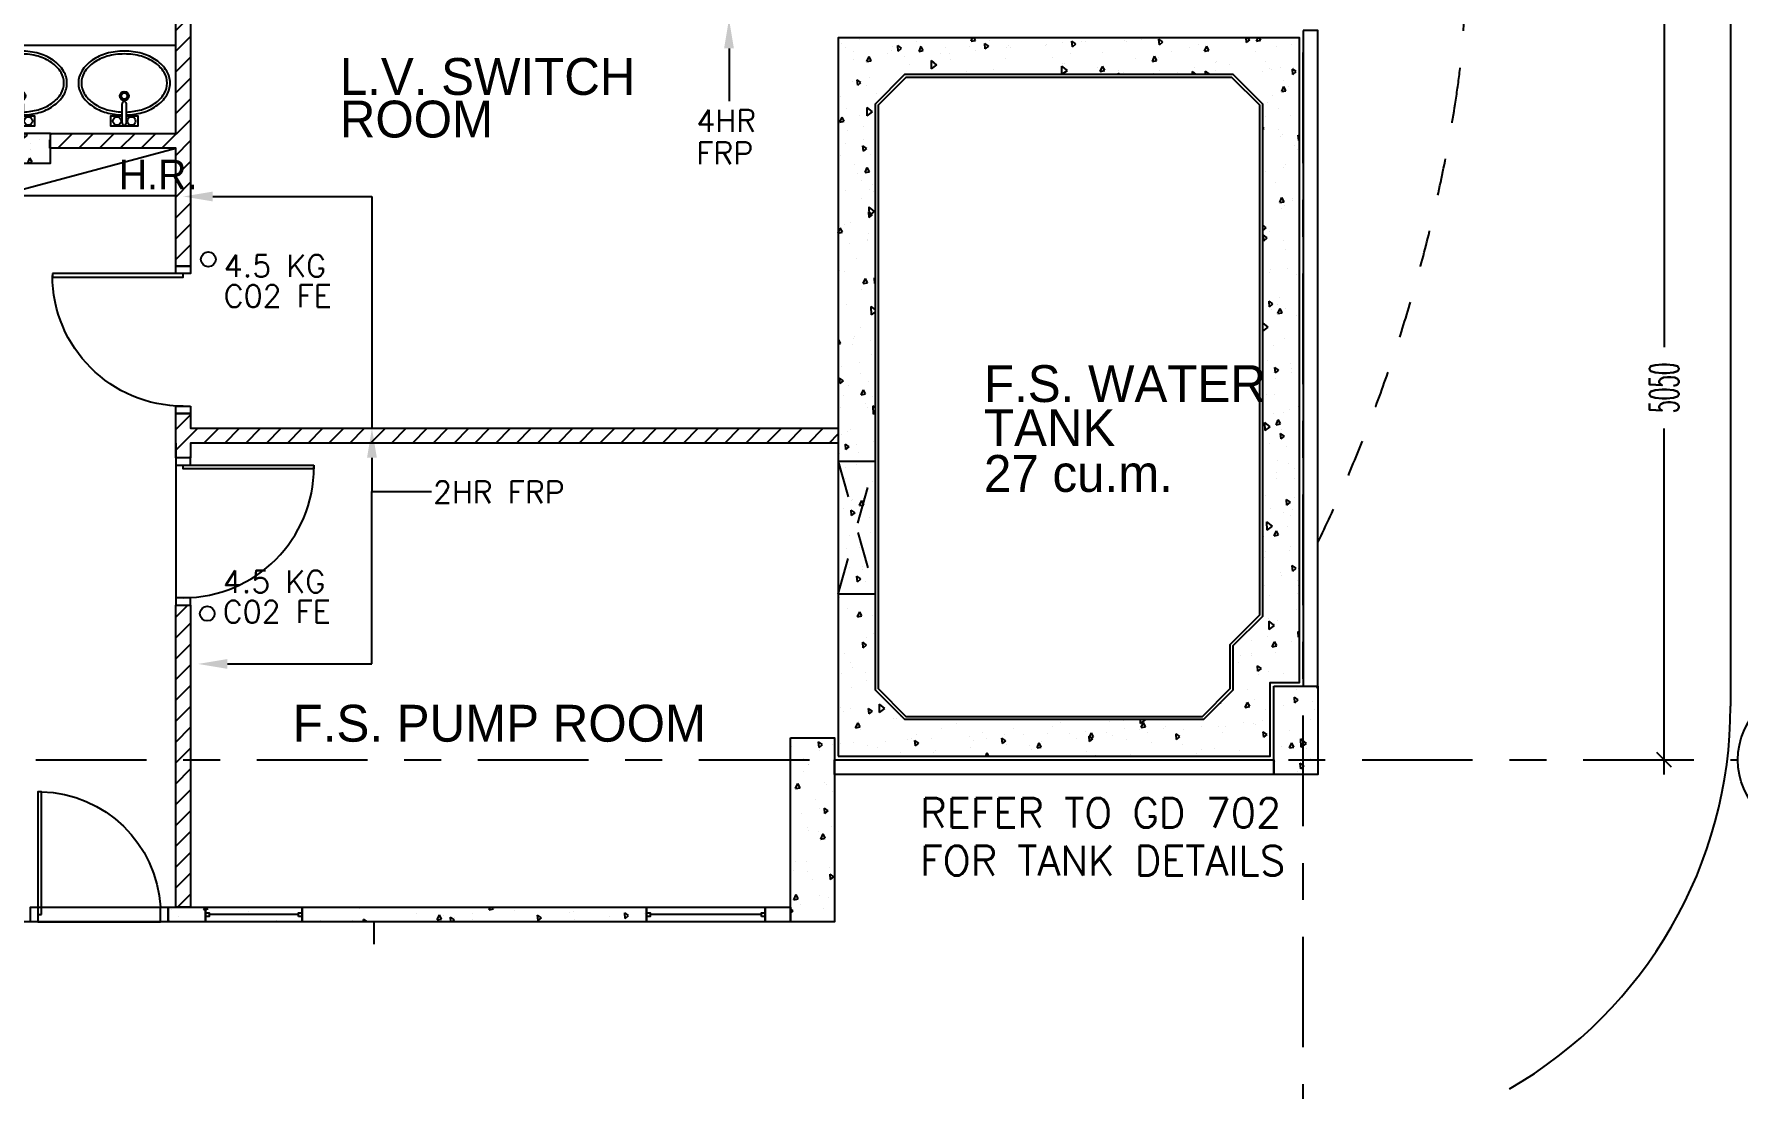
# Model space of a CAD drawing. Extents: x -15993 to 86771, y -21965 to 41866.
# Drawn here: x 62688 to 74250, y -8283 to -1125 of the extents above; entities that cross this region are included whole.
import ezdxf

# ---------------------------------------------------------------- set-up
doc = ezdxf.new("R2010")
doc.units = 0
doc.header["$LTSCALE"] = 100
doc.header["$MEASUREMENT"] = 0
doc.header["$PDMODE"] = 3
doc.header["$PDSIZE"] = -5
for name, pattern in [('HIDDEN', [5, 2.5, -2.5]), ('HIDDEN2', [2.5, 1.25, -1.25]), ('X030--AG$0$CENTER', [15, 7.5, -2.5, 2.5, -2.5])]:
    doc.linetypes.add(name, pattern=pattern)
doc.layers.get('0').update_dxf_attribs({"color": 8, "linetype": 'CONTINUOUS'})
doc.layers.get('DEFPOINTS').update_dxf_attribs({"color": 8, "linetype": 'CONTINUOUS'})
for name, color, linetype in [('000-H', 8, 'CONTINUOUS'), ('010-T', 8, 'CONTINUOUS'), ('030--', 8, 'CONTINUOUS'), ('200-T', 8, 'CONTINUOUS'), ('210--', 8, 'CONTINUOUS'), ('220--', 8, 'CONTINUOUS'), ('240--', 8, 'CONTINUOUS'), ('280--', 8, 'CONTINUOUS'), ('310--', 8, 'CONTINUOUS'), ('320--', 8, 'CONTINUOUS'), ('430-B', 8, 'CONTINUOUS'), ('570--', 8, 'HIDDEN2'), ('680--', 8, 'CONTINUOUS'), ('680-T', 8, 'CONTINUOUS'), ('950--', 8, 'CONTINUOUS'), ('X030--AG$0$000-D', 8, 'CONTINUOUS'), ('X030--AG$0$030--', 8, 'CONTINUOUS'), ('XG740-A2$0$000-H', 8, 'CONTINUOUS'), ('XG740-A2$0$220--', 8, 'CONTINUOUS'), ('XG740-A2$0$280--', 8, 'CONTINUOUS'), ('XG740-A2$0$680--', 8, 'CONTINUOUS'), ('XG740-A2$0$740--', 8, 'CONTINUOUS')]:
    doc.layers.add(name, color=color, linetype=linetype)
doc.styles.add('HELV', font='hvl____.pfb')
doc.styles.add('ROMANS', font='ROMANS.shx')
doc.styles.add('ROMANS_5', font='romans.shx', dxfattribs={"width": 0.5})
doc.styles.add('XG740-A2$0$HELV', font='hvl____.pfb')
doc.dimstyles.new('100', dxfattribs={"dimscale": 100, "dimtxt": 2, "dimasz": 0, "dimexe": 1, "dimexo": 5, "dimgap": 1, "dimtad": 0, "dimrnd": 1, "dimdsep": 46, "dimtxsty": 'ROMANS_5', "dimtsz": 0.5, "dimcen": 1, "dimdle": 1, "dimadec": 0, "dimazin": 0, "dimtfac": 1, "dimtix": 1, "dimtofl": 0, "dimtmove": 2, "dimatfit": 3, "dimfxl": 1, "dimtolj": 1, "dimarcsym": 0})

# ---------------------------------------------------------------- blocks, each defined once
blk = doc.blocks.new('*X251')
at = {"color": 0}
for p, q in [((67828, -5960), (67828, -5960)), ((68015, -5966), (68011, -5928)), ((68038, -5946), (68011, -5928)), ((68015, -5966), (68038, -5946)), ((68021, -5984), (68021, -5984)), ((68106, -5947), (68106, -5947)), ((67909, -6128), (67909, -6128)), ((67912, -6041), (67912, -6041)), ((67941, -6082), (67941, -6082)), ((67944, -6084), (67944, -6084)), ((67856, -6245), (67871, -6211)), ((67856, -6245), (67886, -6239)), ((67886, -6240), (67871, -6211)), ((68055, -6204), (68055, -6204)), ((68067, -6216), (68067, -6216)), ((67990, -6316), (67990, -6316)), ((68108, -6266), (68108, -6266)), ((67898, -6414), (67898, -6414)), ((68021, -6377), (68021, -6377)), ((68054, -6414), (68051, -6377)), ((68077, -6395), (68051, -6377)), ((68054, -6414), (68077, -6395)), ((68114, -6448), (68114, -6448)), ((67824, -6558), (67824, -6558)), ((67938, -6508), (67938, -6508)), ((67946, -6531), (67946, -6531)), ((68011, -6536), (68011, -6536)), ((68027, -6588), (68042, -6553)), ((68027, -6588), (68056, -6582)), ((68037, -6549), (68037, -6549)), ((68056, -6582), (68042, -6553)), ((68100, -6501), (68100, -6501)), ((67843, -6801), (67843, -6801)), ((67855, -6737), (67855, -6737)), ((67929, -6742), (67929, -6742)), ((67934, -6808), (67934, -6808)), ((68083, -6781), (68083, -6781)), ((67968, -6859), (67968, -6859)), ((68093, -6862), (68090, -6825)), ((68116, -6843), (68090, -6825)), ((68093, -6862), (68116, -6843)), ((67843, -6999), (67859, -6964)), ((67843, -6999), (67873, -6993)), ((67873, -6993), (67859, -6964)), ((67889, -7034), (67889, -7034)), ((68017, -6973), (68017, -6973)), ((68082, -6981), (68082, -6981)), ((67840, -7074), (67820, -7060)), ((67820, -7091), (67840, -7074)), ((68046, -7057), (68046, -7057))]:
    blk.add_line(p, q, dxfattribs=at)
blk = doc.blocks.new('*X252')
at = {"color": 0}
for p, q in [((71236, -5662), (71236, -5662)), ((71244, -5662), (71241, -5624)), ((71267, -5642), (71241, -5624)), ((71244, -5662), (71267, -5642)), ((71257, -5575), (71257, -5575)), ((71364, -5651), (71364, -5651)), ((71390, -5558), (71394, -5550)), ((71390, -5558), (71400, -5556)), ((71167, -5680), (71167, -5680)), ((71351, -5776), (71351, -5776)), ((71380, -5707), (71380, -5707)), ((71208, -5852), (71208, -5852)), ((71303, -5807), (71303, -5807)), ((71155, -5957), (71155, -5957)), ((71207, -5969), (71222, -5935)), ((71207, -5969), (71236, -5964)), ((71236, -5964), (71222, -5935)), ((71286, -5964), (71285, -5908)), ((71323, -5938), (71285, -5908)), ((71286, -5964), (71323, -5938)), ((71321, -5974), (71321, -5974)), ((71109, -6060), (71109, -6060)), ((71284, -6110), (71280, -6073)), ((71307, -6091), (71280, -6073)), ((71284, -6110), (71307, -6091)), ((71350, -6040), (71350, -6040)), ((71261, -6129), (71261, -6129))]:
    blk.add_line(p, q, dxfattribs=at)
blk = doc.blocks.new('*X253')
at = {"color": 0}
for p, q in [((59442, -1810), (59442, -1810)), ((59476, -1866), (59492, -1832)), ((59506, -1860), (59492, -1832)), ((59530, -1814), (59530, -1814)), ((59826, -1843), (59826, -1843)), ((60055, -1834), (60055, -1834)), ((60478, -1802), (60478, -1802)), ((60745, -1818), (60745, -1818)), ((60848, -1874), (60845, -1837)), ((60871, -1855), (60845, -1837)), ((60853, -1848), (60853, -1848)), ((60862, -1836), (60862, -1836)), ((61025, -1824), (61024, -1800)), ((61025, -1824), (61058, -1800)), ((61333, -1808), (61333, -1808)), ((61414, -1865), (61429, -1830)), ((61443, -1859), (61429, -1831)), ((61439, -1859), (61436, -1822)), ((61462, -1840), (61436, -1822)), ((61439, -1859), (61462, -1840)), ((61862, -1845), (61862, -1845)), ((61899, -1828), (61899, -1828)), ((61910, -1861), (61909, -1805)), ((61947, -1835), (61909, -1805)), ((61910, -1861), (61947, -1835)), ((61976, -1850), (61976, -1850)), ((62030, -1845), (62027, -1808)), ((62053, -1826), (62027, -1808)), ((62030, -1845), (62053, -1826)), ((62065, -1848), (62065, -1848)), ((62216, -1829), (62216, -1829)), ((62228, -1841), (62228, -1841)), ((62456, -1810), (62456, -1810)), ((62486, -1829), (62486, -1829)), ((62621, -1830), (62618, -1800)), ((62621, -1830), (62644, -1811)), ((62644, -1811), (62627, -1800)), ((62673, -1802), (62673, -1802)), ((62796, -1899), (62795, -1842)), ((62800, -1847), (62795, -1842)), ((59476, -1866), (59506, -1860)), ((59555, -1932), (59555, -1932)), ((59667, -1903), (59663, -1866)), ((59690, -1884), (59663, -1866)), ((59667, -1903), (59690, -1884)), ((59701, -1951), (59701, -1951)), ((59863, -1944), (59863, -1944)), ((59894, -1926), (59894, -1926)), ((59933, -1861), (59933, -1861)), ((59939, -1965), (59939, -1965)), ((60122, -1933), (60122, -1933)), ((60209, -1881), (60209, -1881)), ((60239, -1930), (60239, -1930)), ((60258, -1888), (60254, -1851)), ((60280, -1869), (60254, -1851)), ((60258, -1888), (60280, -1869)), ((60373, -1887), (60373, -1887)), ((60489, -1917), (60489, -1917)), ((60592, -1924), (60592, -1924)), ((60651, -1909), (60651, -1909)), ((60777, -1948), (60777, -1948)), ((60848, -1874), (60871, -1855)), ((60910, -1898), (60910, -1898)), ((60976, -1958), (60976, -1958)), ((61016, -1928), (61016, -1928)), ((61051, -1888), (61051, -1888)), ((61060, -1933), (61075, -1899)), ((61060, -1933), (61090, -1928)), ((61090, -1928), (61075, -1899)), ((61246, -1873), (61246, -1873)), ((61256, -1908), (61256, -1908)), ((61277, -1882), (61277, -1882)), ((61359, -1956), (61359, -1956)), ((61414, -1865), (61443, -1859)), ((61439, -1875), (61439, -1875)), ((61481, -1929), (61481, -1929)), ((61496, -1889), (61496, -1889)), ((61628, -1916), (61628, -1916)), ((61698, -1864), (61698, -1864)), ((61736, -1869), (61736, -1869)), ((62012, -1950), (62012, -1950)), ((62170, -1914), (62170, -1914)), ((62282, -1865), (62282, -1865)), ((62293, -1887), (62293, -1887)), ((62340, -1962), (62340, -1962)), ((62665, -1908), (62665, -1908)), ((62796, -1899), (62800, -1896)), ((59414, -1966), (59414, -1966)), ((59428, -1973), (59428, -1973)), ((60297, -1987), (60297, -1987)), ((60536, -1968), (60536, -1968)), ((60548, -1999), (60548, -1999)), ((60670, -1972), (60670, -1972)), ((60708, -2000), (60722, -1968)), ((60718, -2000), (60736, -1996)), ((60736, -1996), (60722, -1968)), ((61359, -1995), (61359, -1995)), ((62396, -1987), (62396, -1987)), ((62477, -1983), (62477, -1983)), ((62645, -2000), (62659, -1967)), ((62650, -2000), (62674, -1995)), ((62674, -1995), (62659, -1967))]:
    blk.add_line(p, q, dxfattribs=at)
blk = doc.blocks.new('*X417')
at = {"color": 0}
for p, q in [((63840, -7068), (63848, -7050)), ((63869, -7062), (63863, -7050)), ((63988, -7051), (63988, -7051)), ((65230, -7052), (65230, -7052)), ((65777, -7067), (65784, -7050)), ((65806, -7061), (65801, -7050)), ((65935, -7051), (65935, -7051)), ((66472, -7051), (66472, -7051)), ((63593, -7146), (63593, -7146)), ((63608, -7138), (63608, -7138)), ((63621, -7067), (63621, -7067)), ((63666, -7115), (63666, -7115)), ((63840, -7068), (63869, -7062)), ((63862, -7067), (63862, -7067)), ((63906, -7095), (63906, -7095)), ((64146, -7076), (64146, -7076)), ((64246, -7101), (64246, -7101)), ((64333, -7150), (64333, -7147)), ((64337, -7150), (64333, -7147)), ((64386, -7055), (64386, -7055)), ((64419, -7095), (64419, -7095)), ((64629, -7138), (64629, -7138)), ((64850, -7137), (64850, -7137)), ((64899, -7059), (64899, -7059)), ((64925, -7150), (64923, -7133)), ((64949, -7150), (64923, -7133)), ((64989, -7148), (64989, -7148)), ((65283, -7093), (65283, -7093)), ((65424, -7135), (65439, -7101)), ((65424, -7135), (65453, -7130)), ((65453, -7130), (65439, -7101)), ((65469, -7109), (65469, -7109)), ((65517, -7150), (65514, -7118)), ((65540, -7136), (65514, -7118)), ((65524, -7150), (65541, -7136)), ((65539, -7121), (65539, -7121)), ((65661, -7094), (65661, -7094)), ((65666, -7131), (65666, -7131)), ((65777, -7067), (65806, -7061)), ((65949, -7069), (65949, -7069)), ((66108, -7141), (66105, -7104)), ((66131, -7122), (66105, -7104)), ((66108, -7141), (66131, -7122)), ((66319, -7085), (66319, -7085)), ((66350, -7078), (66350, -7078)), ((66352, -7130), (66352, -7130)), ((66591, -7111), (66591, -7111)), ((66656, -7147), (66656, -7147)), ((66699, -7126), (66696, -7089)), ((66722, -7107), (66696, -7089)), ((66699, -7126), (66722, -7107)), ((66703, -7123), (66703, -7123)), ((66832, -7090), (66832, -7090))]:
    blk.add_line(p, q, dxfattribs=at)
blk = doc.blocks.new('D-934')
at = {"color": 0}
for points in [[(-884, 100), (-934, 100), (-934, 0), (-884, 0)], [(-859, 50), (-859, -784), (-884, -784), (-884, 50)], [(0, 100), (-50, 100), (-50, 0), (0, 0)]]:
    blk.add_lwpolyline(points, close=True, dxfattribs=at)
blk.add_arc((-883, 50), 834, 271.616, 356.5858, dxfattribs=at)
blk = doc.blocks.new('D1-1000')
at = {"color": 0}
for points in [[(50, 937.5), (75, 937.5), (75, 50), (50, 50)], [(0, 0), (50, 0), (50, 100), (0, 100)], [(950, 0), (1000, 0), (1000, 100), (950, 100)]]:
    blk.add_lwpolyline(points, close=True, dxfattribs=at)
blk.add_arc((62.5, 50), 887.5, 0, 90, dxfattribs=at)
blk = doc.blocks.new('*X554')
at = {"color": 0}
for p, q in [((69046, -1174), (69057, -1150)), ((69076, -1168), (69067, -1150)), ((70915, -1183), (70913, -1150)), ((70938, -1163), (70919, -1150)), ((70983, -1173), (70994, -1150)), ((71013, -1167), (71004, -1150)), ((71243, -1151), (71243, -1151)), ((68170, -1189), (68170, -1189)), ((68194, -1214), (68194, -1214)), ((68250, -1246), (68250, -1246)), ((68292, -1162), (68292, -1162)), ((68476, -1258), (68476, -1258)), ((68509, -1235), (68509, -1235)), ((68516, -1212), (68516, -1212)), ((68552, -1241), (68549, -1203)), ((68575, -1221), (68549, -1203)), ((68552, -1241), (68575, -1221)), ((68674, -1175), (68674, -1175)), ((68693, -1243), (68708, -1208)), ((68693, -1243), (68722, -1237)), ((68722, -1237), (68708, -1209)), ((68836, -1255), (68836, -1255)), ((68876, -1219), (68876, -1219)), ((68899, -1255), (68899, -1255)), ((69038, -1212), (69038, -1212)), ((69046, -1174), (69076, -1168)), ((69077, -1235), (69077, -1235)), ((69143, -1226), (69140, -1189)), ((69166, -1207), (69140, -1189)), ((69143, -1226), (69166, -1207)), ((69170, -1167), (69170, -1167)), ((69288, -1215), (69288, -1215)), ((69297, -1200), (69297, -1200)), ((69316, -1216), (69316, -1216)), ((69553, -1205), (69553, -1205)), ((69556, -1196), (69556, -1196)), ((69664, -1184), (69664, -1184)), ((69718, -1257), (69718, -1257)), ((69734, -1212), (69731, -1174)), ((69757, -1192), (69731, -1174)), ((69734, -1212), (69757, -1192)), ((69796, -1177), (69796, -1177)), ((69826, -1177), (69826, -1177)), ((69936, -1247), (69936, -1247)), ((70036, -1156), (70036, -1156)), ((70085, -1166), (70085, -1166)), ((70099, -1172), (70099, -1172)), ((70206, -1159), (70206, -1159)), ((70325, -1197), (70321, -1160)), ((70348, -1178), (70321, -1160)), ((70325, -1197), (70348, -1178)), ((70408, -1241), (70408, -1241)), ((70530, -1214), (70530, -1214)), ((70590, -1197), (70590, -1197)), ((70630, -1242), (70645, -1207)), ((70630, -1242), (70660, -1236)), ((70640, -1249), (70640, -1249)), ((70660, -1236), (70645, -1207)), ((70915, -1183), (70938, -1163)), ((70973, -1240), (70973, -1240)), ((70983, -1173), (71013, -1167)), ((71119, -1210), (71119, -1210)), ((71219, -1199), (71219, -1199)), ((68246, -1297), (68246, -1297)), ((68339, -1311), (68355, -1277)), ((68339, -1311), (68369, -1306)), ((68369, -1306), (68355, -1277)), ((68356, -1295), (68356, -1295)), ((68597, -1275), (68597, -1275)), ((68630, -1334), (68630, -1334)), ((68778, -1361), (68777, -1305)), ((68814, -1335), (68777, -1305)), ((68778, -1361), (68814, -1334)), ((68785, -1327), (68785, -1327)), ((68907, -1300), (68907, -1300)), ((69013, -1377), (69013, -1377)), ((69200, -1368), (69200, -1368)), ((69283, -1289), (69283, -1289)), ((69596, -1284), (69596, -1284)), ((69663, -1398), (69662, -1342)), ((69700, -1372), (69662, -1342)), ((69663, -1398), (69700, -1372)), ((69667, -1327), (69667, -1327)), ((69680, -1328), (69680, -1328)), ((69902, -1353), (69902, -1353)), ((69923, -1379), (69939, -1345)), ((69923, -1379), (69953, -1373)), ((69953, -1373), (69939, -1345)), ((70049, -1369), (70049, -1369)), ((70160, -1289), (70160, -1289)), ((70277, -1310), (70292, -1276)), ((70277, -1310), (70306, -1305)), ((70306, -1305), (70292, -1276)), ((70320, -1281), (70320, -1281)), ((70322, -1370), (70322, -1370)), ((70444, -1384), (70444, -1384)), ((70548, -1400), (70548, -1379)), ((70574, -1400), (70548, -1379)), ((70563, -1349), (70563, -1349)), ((70638, -1400), (70636, -1377)), ((70663, -1395), (70636, -1377)), ((70703, -1319), (70703, -1319)), ((70703, -1373), (70703, -1373)), ((70714, -1311), (70714, -1311)), ((70802, -1330), (70802, -1330)), ((71022, -1379), (71022, -1379)), ((71043, -1310), (71043, -1310)), ((71070, -1357), (71070, -1357)), ((71086, -1362), (71086, -1362)), ((71144, -1352), (71144, -1352)), ((71230, -1399), (71227, -1362)), ((71253, -1380), (71227, -1362)), ((71230, -1399), (71253, -1380)), ((71232, -1350), (71232, -1350)), ((68240, -1446), (68240, -1446)), ((68277, -1472), (68273, -1435)), ((68299, -1453), (68273, -1435)), ((68277, -1472), (68299, -1453)), ((68280, -1439), (68280, -1439)), ((68338, -1476), (68338, -1476)), ((68360, -1419), (68360, -1419)), ((69091, -1396), (69091, -1396)), ((70046, -1400), (70046, -1391)), ((70058, -1400), (70046, -1391)), ((70083, -1389), (70083, -1389)), ((70281, -1391), (70281, -1391)), ((70333, -1395), (70333, -1395)), ((70656, -1400), (70663, -1395)), ((71154, -1515), (71169, -1481)), ((71166, -1442), (71166, -1442)), ((71183, -1510), (71169, -1481)), ((71199, -1484), (71199, -1484)), ((68163, -1547), (68163, -1547)), ((68403, -1527), (68403, -1527)), ((71061, -1591), (71061, -1591)), ((71089, -1542), (71089, -1542)), ((71154, -1515), (71183, -1510)), ((68156, -1723), (68172, -1688)), ((68156, -1723), (68186, -1717)), ((68167, -1718), (68167, -1718)), ((68186, -1717), (68172, -1688)), ((68203, -1629), (68203, -1629)), ((68286, -1679), (68286, -1679)), ((68342, -1680), (68341, -1624)), ((68378, -1653), (68341, -1624)), ((68342, -1680), (68378, -1653)), ((68392, -1688), (68392, -1688)), ((71043, -1685), (71043, -1685)), ((71132, -1629), (71132, -1629)), ((71212, -1675), (71212, -1675)), ((68210, -1779), (68210, -1779)), ((68316, -1751), (68316, -1751)), ((68317, -1842), (68317, -1842)), ((71035, -1765), (71025, -1757)), ((71025, -1773), (71035, -1765)), ((71135, -1775), (71135, -1775)), ((71149, -1822), (71149, -1822)), ((71157, -1807), (71157, -1807)), ((71270, -1848), (71266, -1810)), ((71275, -1816), (71266, -1810)), ((71270, -1848), (71275, -1843)), ((68160, -1952), (68160, -1952)), ((68195, -1869), (68195, -1869)), ((68316, -1920), (68312, -1883)), ((68339, -1901), (68312, -1883)), ((68316, -1920), (68339, -1901)), ((68333, -1911), (68333, -1911)), ((68363, -1943), (68363, -1943)), ((71243, -1879), (71243, -1879)), ((71259, -1907), (71259, -1907)), ((71270, -1929), (71270, -1929)), ((68256, -2012), (68256, -2012)), ((68274, -2074), (68274, -2074)), ((68327, -2065), (68342, -2031)), ((68327, -2065), (68356, -2059)), ((68356, -2059), (68342, -2031)), ((71047, -2060), (71047, -2060)), ((71169, -2033), (71169, -2033)), ((71182, -2007), (71182, -2007)), ((68193, -2185), (68193, -2185)), ((68304, -2119), (68304, -2119)), ((68355, -2178), (68355, -2178)), ((68379, -2144), (68379, -2144)), ((68387, -2196), (68387, -2196)), ((71114, -2135), (71114, -2135)), ((68303, -2244), (68303, -2244)), ((68356, -2355), (68355, -2298)), ((68392, -2328), (68355, -2299)), ((71141, -2269), (71156, -2235)), ((71141, -2269), (71171, -2263)), ((71171, -2263), (71156, -2235)), ((71156, -2310), (71156, -2310)), ((71175, -2289), (71175, -2289)), ((71227, -2257), (71227, -2257)), ((71228, -2240), (71228, -2240)), ((68184, -2419), (68184, -2419)), ((68230, -2403), (68230, -2403)), ((68355, -2369), (68352, -2331)), ((68378, -2349), (68352, -2331)), ((68355, -2369), (68378, -2349)), ((68356, -2355), (68392, -2328)), ((71049, -2440), (71025, -2421)), ((68145, -2473), (68159, -2442)), ((68145, -2476), (68173, -2470)), ((68173, -2470), (68159, -2442)), ((68341, -2522), (68341, -2522)), ((68344, -2525), (68344, -2525)), ((68349, -2476), (68349, -2476)), ((71025, -2458), (71049, -2440)), ((71033, -2527), (71030, -2490)), ((71056, -2508), (71030, -2490)), ((71033, -2527), (71056, -2508)), ((71034, -2492), (71034, -2492)), ((71070, -2467), (71070, -2467)), ((71166, -2523), (71166, -2523)), ((71275, -2472), (71275, -2472)), ((68219, -2549), (68219, -2549)), ((68272, -2650), (68272, -2650)), ((71183, -2589), (71183, -2589)), ((71268, -2559), (71268, -2559)), ((68155, -2729), (68155, -2729)), ((68187, -2735), (68187, -2735)), ((71071, -2740), (71071, -2740)), ((71081, -2725), (71081, -2725)), ((71193, -2713), (71193, -2713)), ((71254, -2754), (71254, -2754)), ((68300, -2857), (68300, -2857)), ((68314, -2818), (68329, -2784)), ((68314, -2818), (68344, -2813)), ((68344, -2813), (68329, -2784)), ((68329, -2799), (68329, -2799)), ((68394, -2817), (68391, -2780)), ((68395, -2782), (68391, -2780)), ((68394, -2817), (68395, -2816)), ((71027, -2791), (71027, -2791)), ((68201, -2962), (68201, -2962)), ((68370, -3030), (68369, -2973)), ((68395, -2994), (68369, -2973)), ((71072, -2976), (71069, -2938)), ((71095, -2956), (71069, -2938)), ((71072, -2976), (71095, -2956)), ((71084, -2995), (71084, -2995)), ((71127, -2957), (71127, -2957)), ((71128, -3022), (71144, -2988)), ((71141, -2913), (71141, -2913)), ((71158, -3017), (71144, -2988)), ((71181, -2990), (71181, -2990)), ((68298, -3117), (68298, -3117)), ((68370, -3030), (68395, -3011)), ((71027, -3141), (71026, -3085)), ((71063, -3115), (71026, -3085)), ((71027, -3141), (71063, -3115)), ((71128, -3022), (71158, -3017)), ((71254, -3035), (71254, -3035)), ((68145, -3198), (68146, -3195)), ((68145, -3227), (68160, -3224)), ((68160, -3224), (68146, -3195)), ((68244, -3230), (68244, -3230)), ((68248, -3194), (68248, -3194)), ((68257, -3180), (68257, -3180)), ((68366, -3203), (68366, -3203)), ((71174, -3190), (71174, -3190)), ((68289, -3351), (68289, -3351)), ((68371, -3302), (68371, -3302)), ((71057, -3341), (71057, -3341)), ((71097, -3241), (71097, -3241)), ((68158, -3497), (68154, -3459)), ((68181, -3477), (68154, -3459)), ((68169, -3383), (68169, -3383)), ((68294, -3427), (68294, -3427)), ((71096, -3420), (71096, -3420)), ((71111, -3424), (71108, -3387)), ((71134, -3405), (71108, -3387)), ((71109, -3462), (71109, -3462)), ((71111, -3424), (71134, -3405)), ((71211, -3363), (71211, -3363)), ((71218, -3393), (71218, -3393)), ((71220, -3422), (71220, -3422)), ((71271, -3455), (71271, -3455)), ((68158, -3497), (68181, -3477)), ((68178, -3578), (68178, -3578)), ((68214, -3508), (68214, -3508)), ((68301, -3572), (68317, -3538)), ((68301, -3572), (68331, -3566)), ((68331, -3566), (68317, -3538)), ((68353, -3480), (68353, -3480)), ((68377, -3582), (68377, -3582)), ((71054, -3573), (71054, -3573)), ((71104, -3574), (71104, -3574)), ((68157, -3660), (68157, -3660)), ((68328, -3630), (68328, -3630)), ((68341, -3659), (68341, -3659)), ((68384, -3704), (68383, -3648)), ((68395, -3658), (68383, -3648)), ((68384, -3704), (68395, -3696)), ((71027, -3674), (71027, -3674)), ((71101, -3697), (71101, -3697)), ((71167, -3695), (71167, -3695)), ((71205, -3670), (71205, -3670)), ((71267, -3655), (71267, -3655)), ((68225, -3811), (68225, -3811)), ((71041, -3816), (71040, -3760)), ((71077, -3790), (71040, -3760)), ((71041, -3816), (71077, -3790)), ((71116, -3776), (71131, -3742)), ((71116, -3776), (71145, -3770)), ((71145, -3770), (71131, -3742)), ((71150, -3806), (71150, -3806)), ((68148, -3911), (68148, -3911)), ((68170, -3841), (68170, -3841)), ((68197, -3945), (68194, -3908)), ((68220, -3926), (68194, -3908)), ((68197, -3945), (68220, -3926)), ((68206, -3823), (68206, -3823)), ((68268, -3910), (68268, -3910)), ((68387, -3891), (68387, -3891)), ((68390, -3883), (68390, -3883)), ((71073, -3906), (71073, -3906)), ((71151, -3872), (71147, -3835)), ((71174, -3853), (71147, -3835)), ((71151, -3872), (71174, -3853)), ((71189, -3927), (71189, -3927)), ((68148, -3977), (68145, -3972)), ((68145, -3978), (68148, -3977)), ((68271, -4043), (68271, -4043)), ((68284, -3963), (68284, -3963)), ((71125, -4018), (71125, -4018)), ((71197, -4039), (71197, -4039)), ((68194, -4064), (68194, -4064)), ((68194, -4143), (68194, -4143)), ((68378, -4160), (68378, -4160)), ((71120, -4101), (71120, -4101)), ((71120, -4139), (71120, -4139)), ((71238, -4140), (71238, -4140)), ((71242, -4074), (71242, -4074)), ((68317, -4275), (68317, -4275)), ((71046, -4254), (71046, -4254)), ((71243, -4271), (71243, -4271)), ((68181, -4341), (68181, -4341)), ((68232, -4290), (68232, -4290)), ((68236, -4393), (68233, -4356)), ((68259, -4374), (68233, -4356)), ((68236, -4393), (68259, -4374)), ((68241, -4286), (68241, -4286)), ((68241, -4376), (68241, -4376)), ((68289, -4325), (68304, -4291)), ((68289, -4325), (68318, -4320)), ((68318, -4320), (68304, -4291)), ((68394, -4283), (68394, -4283)), ((71081, -4347), (71081, -4347)), ((71166, -4371), (71166, -4371)), ((71190, -4321), (71187, -4283)), ((71213, -4301), (71187, -4283)), ((71190, -4321), (71213, -4301)), ((71230, -4351), (71230, -4351)), ((68355, -4408), (68355, -4408)), ((68364, -4508), (68364, -4508)), ((71055, -4491), (71054, -4435)), ((71091, -4464), (71054, -4435)), ((71055, -4491), (71091, -4464)), ((71103, -4529), (71118, -4495)), ((71133, -4524), (71118, -4495)), ((71195, -4469), (71195, -4469)), ((71214, -4394), (71214, -4394)), ((68198, -4614), (68198, -4614)), ((68224, -4525), (68224, -4525)), ((68287, -4608), (68287, -4608)), ((68293, -4590), (68293, -4590)), ((71033, -4531), (71033, -4531)), ((71103, -4529), (71133, -4524)), ((71213, -4604), (71213, -4604)), ((68311, -4736), (68311, -4736)), ((71038, -4679), (71038, -4679)), ((71043, -4636), (71043, -4636)), ((71206, -4629), (71206, -4629)), ((71229, -4769), (71226, -4732)), ((71252, -4750), (71226, -4732)), ((68218, -4744), (68218, -4744)), ((68275, -4841), (68272, -4804)), ((68298, -4822), (68272, -4804)), ((68275, -4841), (68298, -4822)), ((68311, -4755), (68311, -4755)), ((68333, -4840), (68333, -4840)), ((71145, -4781), (71145, -4781)), ((71151, -4801), (71151, -4801)), ((71229, -4769), (71252, -4750)), ((71259, -4836), (71259, -4836)), ((71267, -4754), (71267, -4754)), ((68154, -4946), (68154, -4946)), ((71035, -4870), (71035, -4870)), ((71070, -4935), (71070, -4935)), ((71264, -4923), (71264, -4923)), ((71273, -4872), (71275, -4868)), ((71273, -4872), (71275, -4871)), ((68205, -5021), (68205, -5021)), ((68268, -5068), (68268, -5068)), ((68276, -5079), (68291, -5045)), ((68276, -5079), (68306, -5073)), ((68305, -5073), (68291, -5045)), ((68380, -5073), (68380, -5073)), ((71254, -5031), (71254, -5031)), ((68381, -5190), (68381, -5190)), ((71065, -5089), (71065, -5089)), ((71105, -5139), (71067, -5110)), ((71069, -5166), (71068, -5110)), ((71069, -5166), (71105, -5139)), ((71108, -5124), (71108, -5124)), ((71123, -5101), (71123, -5101)), ((71268, -5217), (71265, -5180)), ((71275, -5187), (71265, -5180)), ((68315, -5290), (68311, -5252)), ((68337, -5271), (68311, -5252)), ((68315, -5290), (68337, -5270)), ((68317, -5271), (68317, -5271)), ((68337, -5222), (68337, -5222)), ((70949, -5240), (70949, -5240)), ((71057, -5212), (71057, -5212)), ((71090, -5283), (71106, -5249)), ((71090, -5283), (71120, -5277)), ((71120, -5277), (71106, -5249)), ((71222, -5246), (71222, -5246)), ((71268, -5217), (71275, -5212)), ((68186, -5326), (68186, -5326)), ((68225, -5392), (68225, -5392)), ((68243, -5424), (68243, -5424)), ((70861, -5392), (70861, -5392)), ((70872, -5341), (70872, -5341)), ((70952, -5331), (70952, -5331)), ((70952, -5342), (70952, -5342)), ((70993, -5449), (70989, -5411)), ((71016, -5429), (70989, -5411)), ((70993, -5449), (71016, -5429)), ((71112, -5321), (71112, -5321)), ((68166, -5464), (68166, -5464)), ((68329, -5457), (68329, -5457)), ((68339, -5514), (68339, -5514)), ((70995, -5473), (70995, -5473)), ((71065, -5453), (71065, -5453)), ((71169, -5461), (71169, -5461)), ((68232, -5558), (68232, -5558)), ((68452, -5635), (68452, -5635)), ((70737, -5663), (70740, -5661)), ((70740, -5661), (70739, -5661)), ((70907, -5694), (70923, -5660)), ((70908, -5663), (70908, -5663)), ((70919, -5573), (70919, -5573)), ((70937, -5688), (70923, -5660)), ((70972, -5642), (70972, -5642)), ((68158, -5698), (68158, -5698)), ((68182, -5720), (68182, -5720)), ((68230, -5701), (68230, -5701)), ((68354, -5738), (68350, -5701)), ((68377, -5719), (68350, -5701)), ((68354, -5738), (68377, -5719)), ((68417, -5687), (68417, -5687)), ((68426, -5729), (68425, -5673)), ((68462, -5702), (68425, -5673)), ((68426, -5729), (68462, -5702)), ((68519, -5770), (68519, -5770)), ((68538, -5770), (68538, -5770)), ((68565, -5757), (68565, -5757)), ((70197, -5803), (70196, -5775)), ((70197, -5803), (70233, -5777)), ((70233, -5777), (70231, -5775)), ((70907, -5694), (70937, -5688)), ((71042, -5705), (71042, -5705)), ((68263, -5832), (68279, -5798)), ((68263, -5832), (68293, -5827)), ((68279, -5791), (68279, -5791)), ((68293, -5827), (68279, -5798)), ((68295, -5842), (68295, -5842)), ((68679, -5879), (68679, -5879)), ((68845, -5839), (68845, -5839)), ((68948, -5800), (68948, -5800)), ((69034, -5894), (69034, -5894)), ((69122, -5863), (69122, -5863)), ((69275, -5881), (69275, -5881)), ((69332, -5834), (69332, -5834)), ((69401, -5878), (69401, -5878)), ((69563, -5871), (69563, -5871)), ((69602, -5824), (69602, -5824)), ((69656, -5797), (69656, -5797)), ((69715, -5872), (69715, -5872)), ((69822, -5860), (69822, -5860)), ((69847, -5900), (69863, -5866)), ((69850, -5926), (69847, -5889)), ((69873, -5907), (69847, -5889)), ((69847, -5900), (69877, -5894)), ((69877, -5894), (69863, -5866)), ((69964, -5865), (69964, -5865)), ((69985, -5792), (69985, -5792)), ((70005, -5884), (70005, -5884)), ((70082, -5784), (70082, -5784)), ((70086, -5838), (70086, -5838)), ((70189, -5844), (70189, -5844)), ((70201, -5831), (70216, -5797)), ((70201, -5831), (70230, -5826)), ((70230, -5826), (70216, -5797)), ((70245, -5865), (70245, -5865)), ((70352, -5837), (70352, -5837)), ((70369, -5826), (70369, -5826)), ((70441, -5911), (70438, -5874)), ((70464, -5892), (70438, -5874)), ((70441, -5911), (70464, -5892)), ((70485, -5845), (70485, -5845)), ((70610, -5825), (70610, -5825)), ((70725, -5826), (70725, -5826)), ((70752, -5864), (70752, -5864)), ((70776, -5823), (70776, -5823)), ((70898, -5796), (70898, -5796)), ((70965, -5805), (70965, -5805)), ((70978, -5809), (70978, -5809)), ((71021, -5785), (71021, -5785)), ((71032, -5897), (71029, -5859)), ((71055, -5878), (71029, -5860)), ((71032, -5897), (71055, -5878)), ((68163, -5942), (68163, -5942)), ((68246, -5929), (68246, -5929)), ((68342, -5951), (68342, -5951)), ((68409, -5964), (68409, -5964)), ((68464, -5924), (68464, -5924)), ((68566, -6003), (68566, -6003)), ((68613, -5913), (68613, -5913)), ((68642, -5903), (68642, -5903)), ((68669, -5955), (68665, -5918)), ((68692, -5936), (68665, -5918)), ((68669, -5955), (68692, -5936)), ((68775, -5905), (68775, -5905)), ((68792, -6001), (68792, -6001)), ((68805, -5984), (68805, -5984)), ((69045, -5963), (69045, -5963)), ((69061, -5922), (69061, -5922)), ((69146, -6025), (69156, -6003)), ((69153, -5908), (69153, -5908)), ((69167, -6025), (69156, -6003)), ((69259, -5940), (69256, -5903)), ((69282, -5921), (69256, -5903)), ((69259, -5940), (69282, -5921)), ((69285, -5944), (69285, -5944)), ((69445, -5956), (69445, -5956)), ((69459, -5977), (69459, -5977)), ((69494, -5969), (69509, -5934)), ((69494, -5969), (69523, -5963)), ((69523, -5963), (69509, -5935)), ((69525, -5924), (69525, -5924)), ((69765, -5905), (69765, -5905)), ((69829, -5994), (69829, -5994)), ((69850, -5926), (69873, -5907)), ((70098, -5914), (70098, -5914)), ((70270, -5935), (70270, -5935)), ((70482, -5948), (70482, -5948)), ((70579, -6004), (70579, -6004)), ((70608, -5977), (70608, -5977)), ((70701, -5976), (70701, -5976)), ((70866, -5986), (70866, -5986)), ((68325, -6023), (68325, -6023)), ((68648, -6020), (68648, -6020)), ((69890, -6019), (69890, -6019)), ((70129, -6017), (70129, -6017))]:
    blk.add_line(p, q, dxfattribs=at)
blk = doc.blocks.new('XG740-A2$0$BASIN-1')
at = {"color": 0}
for points in [[(17, 76, 0.059092), (121, 92, 0.080492), (217, 137, 0.107066), (288, 211, 0.138385), (311, 293, 0.138385), (288, 374, 0.107066), (217, 448, 0.080492), (121, 493, 0.068315), (0, 510, 0.068315), (-121, 493, 0.080492), (-217, 448, 0.107066), (-288, 374, 0.138385), (-311, 293, 0.138385), (-288, 211, 0.107066), (-217, 137, 0.080492), (-121, 92, 0.059092), (-17, 76, 0.059092)], [(16, 96, 0.059092), (116, 112, 0.080492), (206, 153, 0.107066), (271, 222, 0.138385), (291, 293, 0.138385), (271, 364, 0.107066), (206, 432, 0.080492), (116, 474, 0.068315), (0, 490, 0.068315), (-116, 474, 0.080492), (-206, 432, 0.107066), (-271, 364, 0.138385), (-291, 293, 0.138385), (-271, 222, 0.107066), (-206, 153, 0.080492), (-116, 112, 0.059092), (-16, 96, 0.059092)]]:
    blk.add_lwpolyline(points, format="xyb", dxfattribs=at)
blk.add_lwpolyline([(16, 28), (16, 146, 0.075451), (15, 154, 0.085787), (11, 161, 0.106069), (6, 165, 0.126813), (0, 167, 0.126813), (-6, 165, 0.106069), (-11, 161, 0.085787), (-15, 154, 0.075451), (-16, 146), (-16, 28, 0.075451), (-15, 20, 0.085787), (-11, 13, 0.106069), (-6, 8, 0.126813), (0, 7, 0.126813), (6, 8, 0.106069), (11, 13, 0.085787), (15, 20, 0.075451)], format="xyb", close=True, dxfattribs=at)
blk.add_lwpolyline([(16, 71), (91, 71), (91, 0), (-91, 0), (-91, 71), (-16, 71)], dxfattribs=at)
for centre, radius in [((0, 205), 30.7), ((0, 205), 20.7), ((-49, 35), 28.1), ((49, 35), 28.1)]:
    blk.add_circle(centre, radius, dxfattribs=at)
blk = doc.blocks.new('*X742')
at = {"color": 0}
for p, q in [((10107, -20), (10106, 36)), ((10144, 6), (10106, 36)), ((10107, -20), (10144, 6)), ((10140, 31), (10140, 31)), ((10358, 30), (10355, 67)), ((10381, 49), (10355, 67)), ((10358, 30), (10381, 49)), ((10380, 50), (10380, 50)), ((10381, 46), (10381, 46)), ((10620, 71), (10620, 71)), ((10750, 35), (10750, 35)), ((10811, 4), (10811, 4)), ((10949, 44), (10946, 75)), ((10949, 44), (10972, 64)), ((10972, 64), (10956, 75)), ((11134, 1), (11134, 1)), ((11253, 26), (11268, 60)), ((11253, 26), (11282, 32)), ((11282, 32), (11268, 60)), ((11501, 20), (11501, 20)), ((11540, 59), (11538, 75)), ((11540, 59), (11558, 75)), ((11623, 47), (11623, 47)), ((11703, 17), (11703, 17)), ((11786, 43), (11786, 43)), ((12130, 74), (12130, 75)), ((12130, 74), (12132, 75)), ((12170, 9), (12170, 9)), ((12183, 57), (12183, 57)), ((12312, 62), (12312, 62)), ((12823, 51), (12823, 51)), ((12826, 15), (12826, 15)), ((13066, 36), (13066, 36)), ((13190, 27), (13205, 61)), ((13190, 27), (13219, 33)), ((13219, 33), (13205, 61)), ((13207, 17), (13207, 17)), ((13306, 55), (13306, 55)), ((13366, 6), (13366, 6)), ((13429, 36), (13429, 36)), ((10263, -101), (10263, -101)), ((10480, -44), (10480, -44)), ((10546, -111), (10561, -77)), ((10546, -111), (10575, -106)), ((10575, -106), (10561, -77)), ((10580, -116), (10580, -116)), ((10689, -23), (10689, -23)), ((10742, -108), (10742, -108)), ((10743, -62), (10743, -62)), ((10863, -87), (10863, -87)), ((10899, -43), (10915, -8)), ((10899, -43), (10929, -37)), ((10929, -37), (10915, -8)), ((10993, -57), (10992, -1)), ((11029, -31), (10992, -1)), ((10993, -57), (11029, -31)), ((10996, -92), (10996, -92)), ((11001, -97), (11001, -97)), ((11223, -22), (11223, -22)), ((11368, -81), (11368, -81)), ((11386, -103), (11386, -103)), ((11517, -36), (11517, -36)), ((11530, -74), (11530, -74)), ((11626, -83), (11626, -83)), ((11789, -63), (11789, -63)), ((11807, -50), (11807, -50)), ((11866, -64), (11866, -64)), ((11878, -95), (11877, -38)), ((11915, -68), (11877, -38)), ((11878, -95), (11915, -68)), ((11900, -79), (11900, -79)), ((12106, -43), (12106, -43)), ((12156, -47), (12156, -47)), ((12237, -91), (12237, -91)), ((12284, -113), (12284, -113)), ((12319, -40), (12319, -40)), ((12346, -24), (12346, -24)), ((12444, -125), (12442, -106)), ((12468, -124), (12442, -106)), ((12483, -110), (12498, -76)), ((12483, -110), (12513, -105)), ((12513, -105), (12498, -76)), ((12554, -28), (12554, -28)), ((12577, -28), (12577, -28)), ((12586, -4), (12586, -4)), ((12618, -7), (12618, -7)), ((12764, -125), (12763, -76)), ((12800, -105), (12763, -76)), ((12773, -125), (12800, -105)), ((12837, -42), (12852, -7)), ((12837, -42), (12866, -36)), ((12866, -36), (12852, -7)), ((12927, -76), (12927, -76)), ((12936, -71), (12936, -71)), ((12944, -12), (12944, -12)), ((13036, -125), (13033, -92)), ((13059, -110), (13033, -92)), ((13041, -125), (13059, -110)), ((13049, -49), (13049, -49)), ((13107, -5), (13107, -5)), ((13189, -97), (13189, -97)), ((13320, -105), (13320, -105)), ((11146, -122), (11146, -122)), ((11247, -121), (11247, -121)), ((11852, -125), (11851, -121)), ((11858, -125), (11851, -121)), ((12115, -118), (12115, -118)), ((12467, -125), (12468, -124))]:
    blk.add_line(p, q, dxfattribs=at)
blk = doc.blocks.new('*X744')
at = {"color": 0}
for p, q in [((13402, 8169), (13407, 8175)), ((13402, 8028), (13502, 8128)), ((13402, 7886), (13502, 7986)), ((13402, 7745), (13502, 7845)), ((13402, 7604), (13502, 7704)), ((13402, 7462), (13502, 7562)), ((13456, 7375), (13556, 7475)), ((13597, 7375), (13697, 7475)), ((13739, 7375), (13839, 7475)), ((13880, 7375), (13980, 7475)), ((14022, 7375), (14122, 7475)), ((14163, 7375), (14263, 7475)), ((14304, 7375), (14404, 7475)), ((14446, 7375), (14546, 7475)), ((14587, 7375), (14687, 7475)), ((14729, 7375), (14829, 7475)), ((14870, 7375), (14970, 7475)), ((15012, 7375), (15112, 7475)), ((15153, 7375), (15253, 7475)), ((15294, 7375), (15394, 7475)), ((15436, 7375), (15536, 7475)), ((15577, 7375), (15677, 7475)), ((15719, 7375), (15819, 7475)), ((15860, 7375), (15960, 7475)), ((16001, 7375), (16101, 7475)), ((16143, 7375), (16243, 7475)), ((16284, 7375), (16384, 7475)), ((16426, 7375), (16526, 7475)), ((16567, 7375), (16667, 7475)), ((16657, 7323), (16809, 7475)), ((16850, 7375), (16950, 7475)), ((16991, 7375), (17091, 7475)), ((17133, 7375), (17233, 7475)), ((17274, 7375), (17374, 7475)), ((17416, 7375), (17516, 7475)), ((17557, 7375), (17657, 7475)), ((17699, 7375), (17799, 7475)), ((16657, 7182), (16757, 7282)), ((16657, 7040), (16757, 7140)), ((16657, 6899), (16757, 6999)), ((16657, 6757), (16757, 6857)), ((16657, 6616), (16757, 6716)), ((16657, 6475), (16757, 6575)), ((16657, 6333), (16757, 6433)), ((16657, 6192), (16757, 6292)), ((16657, 6050), (16757, 6150)), ((16657, 5909), (16757, 6009)), ((16657, 5767), (16757, 5867)), ((14057, 5713), (14119, 5775)), ((14057, 5572), (14157, 5672)), ((16657, 5626), (16757, 5726)), ((16657, 5485), (16757, 5585)), ((14057, 5430), (14157, 5530)), ((16657, 5343), (16757, 5443)), ((14057, 5289), (14157, 5389)), ((14057, 5147), (14157, 5247)), ((16657, 5202), (16757, 5302)), ((14057, 5006), (14157, 5106)), ((16657, 5060), (16757, 5160)), ((16657, 4919), (16757, 5019)), ((14057, 4864), (14157, 4964)), ((16657, 4777), (16757, 4877)), ((14057, 4723), (14157, 4823)), ((14057, 4582), (14157, 4682)), ((16657, 4636), (16757, 4736)), ((14057, 4440), (14157, 4540)), ((16657, 4495), (16757, 4595)), ((14057, 4299), (14157, 4399)), ((16657, 4353), (16757, 4453)), ((16657, 4212), (16770, 4325)), ((16811, 4225), (16911, 4325)), ((16953, 4225), (17053, 4325)), ((17094, 4225), (17194, 4325)), ((17236, 4225), (17336, 4325)), ((17377, 4225), (17477, 4325)), ((17518, 4225), (17618, 4325)), ((17660, 4225), (17760, 4325)), ((17801, 4225), (17901, 4325)), ((11802, 4165), (11812, 4175)), ((11853, 4075), (11953, 4175)), ((11994, 4075), (12094, 4175)), ((12136, 4075), (12236, 4175)), ((12277, 4075), (12377, 4175)), ((12419, 4075), (12519, 4175)), ((12560, 4075), (12660, 4175)), ((12701, 4075), (12801, 4175)), ((12843, 4075), (12943, 4175)), ((12984, 4075), (13084, 4175)), ((13126, 4075), (13226, 4175)), ((13207, 4014), (13367, 4175)), ((13409, 4075), (13509, 4175)), ((13550, 4075), (13650, 4175)), ((13691, 4075), (13791, 4175)), ((13833, 4075), (13933, 4175)), ((13974, 4075), (14157, 4257)), ((14116, 4075), (14216, 4175)), ((14257, 4075), (14357, 4175)), ((14399, 4075), (14499, 4175)), ((14540, 4075), (14640, 4175)), ((14681, 4075), (14781, 4175)), ((14823, 4075), (14923, 4175)), ((14964, 4075), (15064, 4175)), ((15106, 4075), (15206, 4175)), ((15247, 4075), (15347, 4175)), ((15388, 4075), (15488, 4175)), ((15530, 4075), (15630, 4175)), ((15671, 4075), (15771, 4175)), ((15813, 4075), (15913, 4175)), ((15954, 4075), (16054, 4175)), ((16096, 4075), (16196, 4175)), ((16237, 4075), (16337, 4175)), ((16378, 4075), (16478, 4175)), ((16520, 4075), (16620, 4175)), ((16657, 4070), (16757, 4170)), ((13207, 3873), (13307, 3973)), ((16657, 3929), (16757, 4029)), ((13207, 3732), (13307, 3832)), ((16657, 3788), (16757, 3888)), ((16657, 3646), (16757, 3746)), ((13207, 3590), (13307, 3690)), ((16657, 3505), (16757, 3605)), ((13207, 3449), (13307, 3549)), ((13207, 3307), (13307, 3407)), ((16657, 3363), (16757, 3463)), ((13207, 3166), (13307, 3266)), ((16657, 3222), (16757, 3322)), ((13207, 3025), (13307, 3125)), ((16657, 3080), (16757, 3180)), ((16657, 2939), (16757, 3039)), ((13207, 2883), (13307, 2983)), ((16657, 2798), (16757, 2898)), ((13207, 2742), (13307, 2842)), ((13207, 2600), (13307, 2700)), ((16657, 2656), (16757, 2756)), ((13223, 2475), (13307, 2559)), ((16657, 2515), (16757, 2615)), ((16657, 2373), (16757, 2473)), ((16657, 2232), (16757, 2332)), ((16657, 2090), (16757, 2190)), ((16657, 1949), (16757, 2049)), ((16657, 1808), (16757, 1908)), ((16657, 1666), (16757, 1766)), ((16607, 1475), (16757, 1625)), ((14352, 1483), (14444, 1575)), ((14486, 1475), (14586, 1575)), ((14627, 1475), (14727, 1575)), ((14768, 1475), (14868, 1575)), ((14910, 1475), (15010, 1575)), ((15051, 1475), (15151, 1575)), ((15193, 1475), (15293, 1575)), ((15334, 1475), (15434, 1575)), ((15475, 1475), (15575, 1575)), ((15617, 1475), (15717, 1575)), ((15758, 1475), (15858, 1575)), ((15900, 1475), (16000, 1575)), ((16041, 1475), (16141, 1575)), ((16183, 1475), (16283, 1575)), ((16324, 1475), (16424, 1575)), ((16465, 1475), (16565, 1575)), ((16748, 1475), (16848, 1575)), ((16890, 1475), (16990, 1575)), ((17031, 1475), (17131, 1575)), ((17173, 1475), (17273, 1575)), ((17314, 1475), (17414, 1575)), ((17455, 1475), (17555, 1575)), ((17597, 1475), (17697, 1575)), ((17738, 1475), (17802, 1538)), ((14352, 1341), (14452, 1441)), ((14352, 1200), (14452, 1300)), ((14352, 1058), (14452, 1158)), ((14352, 917), (14452, 1017)), ((14352, 775), (14452, 875)), ((14352, 634), (14452, 734)), ((14352, 493), (14452, 593)), ((14352, 351), (14452, 451)), ((14352, 210), (14452, 310)), ((14258, -25), (14452, 168)), ((13502, 67), (13510, 75)), ((13551, -25), (13651, 75)), ((13693, -25), (13793, 75)), ((13834, -25), (13934, 75)), ((13975, -25), (14075, 75)), ((14117, -25), (14217, 75)), ((14352, -73), (14452, 27)), ((14352, -215), (14452, -115)), ((14352, -356), (14452, -256)), ((14352, -497), (14452, -397)), ((14352, -639), (14452, -539)), ((14352, -780), (14452, -680)), ((14448, -825), (14452, -822))]:
    blk.add_line(p, q, dxfattribs=at)
blk = doc.blocks.new('XG740-A2', base_point=(10102, -125))
at = {"layer": 'XG740-A2$0$220--'}
blk.add_lwpolyline([(14452, 1475), (14452, -825), (14352, -825), (14352, -25), (13502, -25), (13502, 75), (14352, 75), (14352, 1575)], dxfattribs=at)
at = {"layer": 'XG740-A2$0$280--'}
blk.add_lwpolyline([(10102, -125), (13502, -125), (13502, 75), (10102, 75)], close=True, dxfattribs=at)
at = {"layer": 'XG740-A2$0$680--'}
for q in [(14352, -25), (14352, -345)]:
    blk.add_line((13152, -345), q, dxfattribs=at)
at = {"layer": 'XG740-A2$0$740--'}
blk.add_line((11552, 675), (14352, 675), dxfattribs=at)
at = {"layer": 'XG740-A2$0$000-H'}
for name in ['*X744', '*X742']:
    blk.add_blockref(name, (0, 0), dxfattribs=at)
at = {"layer": 'XG740-A2$0$740--'}
for p in [(13302, 125), (14002, 125)]:
    blk.add_blockref('XG740-A2$0$BASIN-1', p, dxfattribs=at)
at = {"layer": 'XG740-A2$0$680--', "style": 'XG740-A2$0$HELV'}
blk.add_text('H.R.', height=200, dxfattribs=at).set_placement((13964, -303))
blk = doc.blocks.new('*X595')
at = {"color": 0}
for p, q in [((63650, -3808), (63750, -3708)), ((63650, -3949), (63799, -3800)), ((63841, -3900), (63941, -3800)), ((63982, -3900), (64082, -3800)), ((64124, -3900), (64224, -3800)), ((64265, -3900), (64365, -3800)), ((64407, -3900), (64507, -3800)), ((64548, -3900), (64648, -3800)), ((64689, -3900), (64789, -3800)), ((64831, -3900), (64931, -3800)), ((64972, -3900), (65072, -3800)), ((65114, -3900), (65214, -3800)), ((65255, -3900), (65355, -3800)), ((65396, -3900), (65496, -3800)), ((65538, -3900), (65638, -3800)), ((65679, -3900), (65779, -3800)), ((65821, -3900), (65921, -3800)), ((65962, -3900), (66062, -3800)), ((66104, -3900), (66204, -3800)), ((66245, -3900), (66345, -3800)), ((66386, -3900), (66486, -3800)), ((66528, -3900), (66628, -3800)), ((66669, -3900), (66769, -3800)), ((66811, -3900), (66911, -3800)), ((66952, -3900), (67052, -3800)), ((67094, -3900), (67194, -3800)), ((67235, -3900), (67335, -3800)), ((67376, -3900), (67476, -3800)), ((67518, -3900), (67618, -3800)), ((67659, -3900), (67759, -3800)), ((67801, -3900), (67901, -3800)), ((67942, -3900), (68042, -3800)), ((68083, -3900), (68145, -3838)), ((63741, -4000), (63750, -3991))]:
    blk.add_line(p, q, dxfattribs=at)
blk = doc.blocks.new('*X596')
at = {"color": 0}
for p, q in [((63650, -5081), (63731, -5000)), ((63650, -5222), (63750, -5122)), ((63650, -5364), (63750, -5264)), ((63650, -5505), (63750, -5405)), ((63650, -5646), (63750, -5546)), ((63650, -5788), (63750, -5688)), ((63650, -5929), (63750, -5829)), ((63650, -6071), (63750, -5971)), ((63650, -6212), (63750, -6112)), ((63650, -6354), (63750, -6254)), ((63650, -6495), (63750, -6395)), ((63650, -6636), (63750, -6536)), ((63650, -6778), (63750, -6678)), ((63650, -6919), (63750, -6819)), ((63661, -7050), (63750, -6961))]:
    blk.add_line(p, q, dxfattribs=at)
blk = doc.blocks.new('*D759')
at = {"layer": 'DEFPOINTS', "color": 0, "transparency": 16777216}
for p in [(73150, -1000), (73750, -1000), (73150, -6050)]:
    blk.add_point(p, dxfattribs=at)
at = {"layer": 'X030--AG$0$000-D', "color": 0, "lineweight": -2, "transparency": 16777216}
for p, q in [((73750, -900), (73750, -3249)), ((73650, -1000), (73850, -1000)), ((73800, -1050), (73700, -950)), ((73750, -6150), (73750, -3801)), ((73800, -6100), (73700, -6000)), ((73650, -6050), (73850, -6050))]:
    blk.add_line(p, q, dxfattribs=at)
at = {"layer": 'X030--AG$0$000-D', "color": 0, "transparency": 16777216, "insert": (73750, -3525), "char_height": 200, "attachment_point": 5, "rotation": 90, "style": 'ROMANS_5'}
blk.add_mtext('\\A1;5050', dxfattribs=at)

msp = doc.modelspace()

# ---------------------------------------------------------------- linework, layer by layer
at = {"layer": '030--', "color": 8}
msp.add_circle((74750, -6050), 500, dxfattribs=at)
at = {"layer": '210--'}
for points in [[(71300, -1100), (71300, -5550), (71400, -5550), (71400, -1100)], [(68120, -6050), (71100, -6050), (71100, -6150), (68120, -6150)], [(67650, -7050), (67820, -7050), (67820, -7150), (67650, -7150)]]:
    msp.add_lwpolyline(points, close=True, dxfattribs=at)
for points in [[(63852, -7150), (63597, -7150), (63597, -7050), (63597, -7050), (63852, -7050), (63852, -7150)], [(64508, -7150), (64508, -7050), (66844, -7050), (66844, -7150), (64508, -7150)]]:
    msp.add_lwpolyline(points, dxfattribs=at)
at = {"layer": '220--'}
for points in [[(63650, -3900), (63650, -3800), (63650, -3700), (63750, -3700), (63750, -3800), (68145, -3800), (68145, -3900), (63750, -3900), (63750, -4000), (63650, -4000)], [(63750, -7050), (63650, -7050), (63650, -5000), (63750, -5000)]]:
    msp.add_lwpolyline(points, close=True, dxfattribs=at)
at = {"layer": '240--'}
msp.add_line((63650, -3900), (63650, -5000), dxfattribs=at)
at = {"layer": '240--', "color": 8}
for points in [[(62713, -7050), (63547, -7050)], [(62713, -7150), (63547, -7150)]]:
    msp.add_lwpolyline(points, dxfattribs=at)
at = {"layer": '280--'}
for points in [[(68145, -6025), (71075, -6025), (71075, -5525), (71275, -5525), (71275, -1150), (68145, -1150)], [(70625, -5775), (70825, -5575), (70825, -5275), (70825, -5275), (71025, -5075), (71025, -1600), (70825, -1400), (68595, -1400), (68395, -1600), (68395, -5575), (68595, -5775)], [(71100, -5550), (71400, -5550), (71400, -6150), (71100, -6150)], [(67820, -5900), (68120, -5900), (68120, -7150), (67820, -7150)]]:
    msp.add_lwpolyline(points, close=True, dxfattribs=at)
at = {"layer": '280--', "color": 8}
msp.add_lwpolyline([(70616.716, -5755), (70805, -5566.716), (70805, -5266.716), (71005, -5066.716), (71005, -1608.284), (70816.716, -1420), (68603.284, -1420), (68415, -1608.284), (68415, -5566.716), (68603.284, -5755)], close=True, dxfattribs=at)
at = {"layer": '310--'}
for p, q in [((64483, -7100), (63877, -7100)), ((67625, -7100), (66869, -7100))]:
    msp.add_line(p, q, dxfattribs=at)
at = {"layer": '310--', "color": 8}
for points in [[(64508, -7050), (64508, -7150), (63852, -7150), (63852, -7050)], [(67650, -7050), (67650, -7150), (66844, -7150), (66844, -7050)]]:
    msp.add_lwpolyline(points, close=True, dxfattribs=at)
at = {"layer": '310--'}
for points in [[(63852, -7112.5), (63852, -7087.5), (63877, -7087.5), (63877, -7112.5)], [(64483, -7112.5), (64483, -7087.5), (64508, -7087.5), (64508, -7112.5)], [(66844, -7112.5), (66844, -7087.5), (66869, -7087.5), (66869, -7112.5)], [(67625, -7112.5), (67625, -7087.5), (67650, -7087.5), (67650, -7112.5)]]:
    msp.add_lwpolyline(points, close=True, dxfattribs=at)
at = {"layer": '320--'}
for p, q in [((68395, -4025), (68145, -4025)), ((68395, -4925), (68145, -4925))]:
    msp.add_line(p, q, dxfattribs=at)
at = {"layer": '320--', "linetype": 'HIDDEN'}
for p, q in [((68145, -4925), (68395, -4025)), ((68145, -4025), (68395, -4925))]:
    msp.add_line(p, q, dxfattribs=at)
at = {"layer": '430-B', "color": 8}
msp.add_line((68120, -7150), (46080, -7150), dxfattribs=at)
at = {"layer": '430-B'}
msp.add_line((64992.5, -7150), (64992.5, -7300), dxfattribs=at)
at = {"layer": '570--', "color": 8, "linetype": 'HIDDEN'}
msp.add_lwpolyline([(71400, -4575, 0.072788886), (72331.368, -1600.673, 0.039556248), (72400, -734.51), (72400, 1581)], format="xyb", dxfattribs=at)
at = {"layer": '680--'}
for centre in [(63870.372, -2653.686), (63863.161, -5057.694)]:
    msp.add_circle(centre, 50, dxfattribs=at)
at = {"layer": '680-T'}
for p, q in [((67403.717, -1222.829), (67403.717, -1580.963)), ((63900.909, -2227.247), (64980.829, -2227.247)), ((64980.829, -2227.247), (64980.829, -3800)), ((64980.829, -4000), (64980.829, -4228.023)), ((64980.829, -4228.023), (65384.744, -4228.023)), ((64980.829, -5399.152), (64980.829, -4228.023)), ((64000, -5399.152), (64980.829, -5399.152))]:
    msp.add_line(p, q, dxfattribs=at)
for points in [[(67370.384, -1222.829), (67437.051, -1222.829), (67403.717, -1022.829)], [(63900.909, -2260.58), (63900.909, -2193.913), (63700.909, -2227.247)], [(64947.496, -4000), (65014.162, -4000), (64980.829, -3800)], [(64000, -5432.485), (64000, -5365.818), (63800, -5399.152)]]:
    msp.add_solid(points, dxfattribs=at)
at = {"layer": '950--'}
msp.add_line((74200, 8100), (74200, -5684.973), dxfattribs=at)
msp.add_arc((71200, -5684.973), 3000, 300, 0, dxfattribs=at)
at = {"layer": 'X030--AG$0$030--', "linetype": 'X030--AG$0$CENTER'}
for p, q in [((71300, -15500), (71300, 24776.757)), ((35700, -6050), (74250, -6050))]:
    msp.add_line(p, q, dxfattribs=at)

# ---------------------------------------------------------------- block references
msp.add_blockref('XG740-A2', (59400, -2000))
at = {"layer": '000-H'}
for name in ['*X554', '*X253', '*X595', '*X596', '*X252', '*X251', '*X417']:
    msp.add_blockref(name, (0, 0), dxfattribs=at)
at = {"layer": '320--', "xscale": -1}
for name, p, rotation in [('D1-1000', (63750, -2700), 90), ('D-934', (63597, -7050), 180)]:
    msp.add_blockref(name, p, dxfattribs=dict(at, rotation=rotation))
at = {"layer": '320--', "rotation": 270}
msp.add_blockref('D1-1000', (63650, -4000), dxfattribs=at)

# ---------------------------------------------------------------- texts
at = {"layer": '010-T', "color": 8, "style": 'ROMANS'}
for s, p in [('REFER TO GD 702', (68700.483, -6510.17)), ('FOR TANK DETAILS', (68700.483, -6833.979))]:
    msp.add_text(s, height=200, dxfattribs=at).set_placement(p)
at = {"layer": '200-T', "style": 'HELV'}
for s, p in [('L.V. SWITCH', (64762.688, -1537.66)), ('ROOM', (64762.688, -1826.788)), ('F.S. WATER', (69133.875, -3621.737)), ('TANK', (69133.875, -3920.353)), ('27 cu.m.', (69133.875, -4231.52)), ('F.S. PUMP ROOM', (64442.946, -5926.612))]:
    msp.add_text(s, height=250, dxfattribs=at).set_placement(p)
at = {"layer": '680-T', "style": 'ROMANS'}
for s, p in [('4HR', (67182.933, -1788.087)), ('FRP', (67182.933, -2008.574)), ('4.5 KG', (63975.365, -2773.423)), ('C02 FE', (63975.365, -2977.426)), ('2HR FRP', (65395.068, -4309.187)), ('4.5 KG', (63969.069, -4915.634)), ('C02 FE', (63969.069, -5119.637))]:
    msp.add_text(s, height=150, dxfattribs=at).set_placement(p)

# ---------------------------------------------------------------- dimensions: what is measured, and where the dimension line sits
at = {"layer": 'X030--AG$0$000-D'}
dim = msp.add_linear_dim(base=(73750, -1000), p1=(73150, -6050), p2=(73150, -1000), angle=270, dimstyle='100', dxfattribs=at)
dim.commit()
dim.dimension.update_dxf_attribs({"geometry": '*D759', "text_midpoint": (73750, -3525)})

doc.saveas('drawing.dxf')
